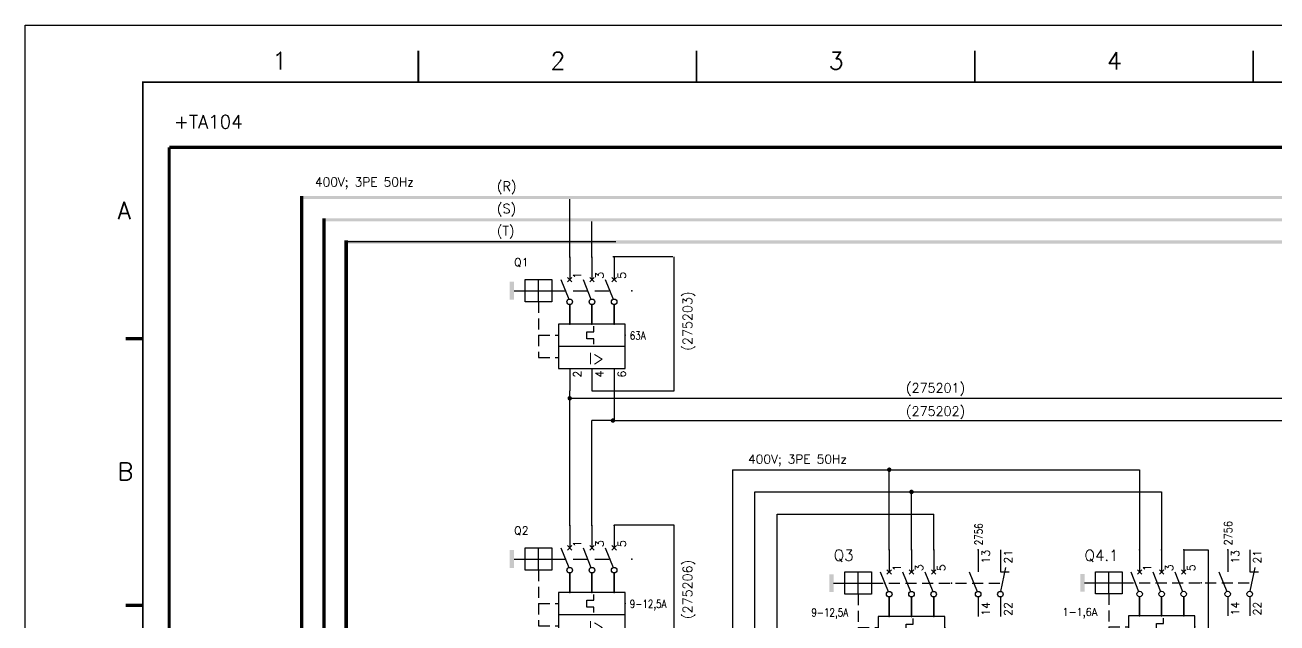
# Model space of a CAD drawing. Extents: x -25 to 1044, y -25744 to 292.
# Drawn here: x 366.4 to 585.9, y -14407.6 to -14302.8 of the extents above; entities that cross this region are included whole.
import ezdxf
from ezdxf.enums import TextEntityAlignment as Align

# ---------------------------------------------------------------- set-up
doc = ezdxf.new("R2010")
doc.units = 0
doc.header["$LTSCALE"] = 10
doc.header["$MEASUREMENT"] = 0
doc.linetypes.add('DASHDOT', pattern=[1, 0.5, -0.25, 0, -0.25])
doc.linetypes.add('HIDDEN', pattern=[0.375, 0.25, -0.125])
doc.layers.get('0').update_dxf_attribs({"linetype": 'CONTINUOUS'})
for name, color, linetype in [('1', 7, 'CONTINUOUS'), ('10', 5, 'CONTINUOUS'), ('102', 7, 'CONTINUOUS'), ('2', 7, 'CONTINUOUS'), ('DIBUJO', 7, 'CONTINUOUS'), ('NODE', 7, 'CONTINUOUS')]:
    doc.layers.add(name, color=color, linetype=linetype)
doc.styles.add('ROMANS', font='romans')
doc.styles.get("Standard").update_dxf_attribs({"font": 'simplex'})

# ---------------------------------------------------------------- blocks, each defined once
blk = doc.blocks.new('NOD', base_point=(237.5, 170))
at = {"layer": 'NODE'}
blk.add_point((237.5, 170), dxfattribs=at)
blk = doc.blocks.new('KK')
for p, q in [((170.54, 197.03), (170.54, 201.39)), ((175.54, 197.03), (175.54, 201.39)), ((180.54, 197.03), (180.54, 201.41)), ((170.54, 187.03), (170.54, 182.03)), ((175.54, 187.03), (175.54, 182.03)), ((180.54, 187.03), (180.54, 182.03))]:
    blk.add_line(p, q)
for p in [(168.04, 194.53), (183.04, 194.53)]:
    blk.add_point(p)
at = {"layer": '102'}
for p, q in [((170.54, 212.03), (170.54, 207.03)), ((175.54, 212.03), (175.54, 207.03)), ((180.54, 212.03), (180.54, 207.03)), ((168.54, 207.03), (170.31, 202.61)), ((173.54, 207.03), (175.31, 202.61)), ((178.54, 207.03), (180.31, 202.61)), ((170.54, 201.4), (170.54, 197.03)), ((175.54, 201.4), (175.54, 197.03)), ((180.54, 201.4), (180.54, 197.03)), ((183.04, 197.03), (168.04, 197.03)), ((168.04, 197.03), (168.04, 192.03)), ((174.36, 195.31), (175.96, 195.31)), ((174.36, 193.71), (174.36, 195.31)), ((175.96, 195.31), (175.96, 196.53)), ((183.04, 192.03), (183.04, 197.03)), ((168.04, 192.03), (183.04, 192.03)), ((168.04, 192.03), (168.04, 187.03)), ((175.96, 193.71), (174.36, 193.71)), ((175.96, 192.53), (175.96, 193.71)), ((183.04, 187.03), (183.04, 192.03)), ((168.04, 187.03), (183.04, 187.03))]:
    blk.add_line(p, q, dxfattribs=at)
for centre in [(170.54, 202.03), (175.54, 202.03), (180.54, 202.03)]:
    blk.add_circle(centre, 0.625, dxfattribs=at)
for p in [(169.54, 204.53), (174.54, 204.53), (179.54, 204.53), (184.54, 204.53)]:
    blk.add_point(p, dxfattribs=at)
at = {"layer": '2', "linetype": 'HIDDEN'}
for p, q in [((163.54, 202.03), (163.54, 189.53)), ((163.54, 194.53), (168.04, 194.53)), ((163.54, 189.53), (168.04, 189.53))]:
    blk.add_line(p, q, dxfattribs=at)
at = {"layer": '2'}
blk.add_trace([(158.04, 206.53), (157.04, 206.53), (158.04, 202.53), (157.04, 202.53)], dxfattribs=at)
at = {"layer": 'DIBUJO'}
for p, q in [((160.54, 202.03), (160.54, 207.03)), ((160.54, 207.03), (166.54, 207.03)), ((163.54, 202.03), (163.54, 207.03)), ((166.54, 207.03), (166.54, 202.03)), ((171.04, 207.53), (170.04, 206.53)), ((170.04, 207.53), (171.04, 206.53)), ((175.04, 207.53), (176.04, 206.53)), ((176.04, 207.53), (175.04, 206.53)), ((180.04, 207.53), (181.04, 206.53)), ((181.04, 207.53), (180.04, 206.53)), ((158.04, 204.53), (166.54, 204.53)), ((166.54, 202.03), (160.54, 202.03))]:
    blk.add_line(p, q, dxfattribs=at)
at = {"layer": '2'}
for p in [(170.54, 212.03), (175.54, 212.03), (180.54, 212.03), (170.54, 197.03), (175.54, 197.03), (180.54, 197.03)]:
    blk.add_blockref('NOD', p, dxfattribs=at)
at = {"layer": '102'}
blk.add_text('I>', height=2.52, dxfattribs=at).set_placement((176.51, 188.04), align=Align.CENTER)
at = {"layer": 'DIBUJO', "color": 1, "style": 'ROMANS'}
for s, p in [('3', (178.15, 207.2)), ('5', (183.15, 207.2)), ('1', (173.15, 207.2)), ('2', (173.15, 185.01)), ('4', (178.15, 185.01)), ('6', (183.15, 185.01))]:
    blk.add_text(s, height=1.8, rotation=90, dxfattribs=at).set_placement(p)
at = {"layer": 'DIBUJO', "color": 6, "style": 'ROMANS'}
blk.add_attdef('REFERENCIA', (158.04, 210.03), '', height=1.8, dxfattribs=at)
at = {"layer": 'DIBUJO', "color": 6, "style": 'ROMANS', "width": 0.8}
blk.add_attdef('REGULACION', (184.04, 193.53), '', height=1.8, dxfattribs=at)
blk = doc.blocks.new('newcajec')
at = {"layer": '1'}
for points in [[(47.5, 272.5, 0.3, 0.3, 0), (47.5, 277.91, 0.3, 0.3, 0)], [(95.5, 272.5, 0.3, 0.3, 0), (95.5, 277.91, 0.3, 0.3, 0)], [(143.5, 272.5, 0.3, 0.3, 0), (143.5, 277.91, 0.3, 0.3, 0)], [(191.5, 272.5, 0.3, 0.3, 0), (191.5, 277.91, 0.3, 0.3, 0)], [(-2.99, 228.23, 0.6, 0.6, 0), (-0.18, 228.23, 0.6, 0.6, 0)], [(-2.99, 182.23, 0.6, 0.6, 0), (-0.18, 182.23, 0.6, 0.6, 0)]]:
    blk.add_lwpolyline(points, format="xyseb", dxfattribs=at)
at = {"layer": '1', "const_width": 0.3}
blk.add_lwpolyline([(0, 0), (0, 272.5), (383, 272.5), (383, 0)], close=True, dxfattribs=at)
at = {"layer": '1', "style": 'ROMANS'}
for s, p in [('1', (22.29, 274.68)), ('2', (70.29, 274.68)), ('3', (118.29, 274.68)), ('4', (166.29, 274.68)), ('A', (-4.37, 248.84)), ('B', (-4.37, 203.84))]:
    blk.add_text(s, height=3, dxfattribs=at).set_placement(p)
at = {"layer": '10', "style": 'ROMANS'}
for tag, p in [('REV41', (3.5, 18.74)), ('REV43', (77.7, 18.74)), ('REV31', (3.5, 14.58)), ('REV33', (77.7, 14.58)), ('REV21', (3.5, 10.42)), ('REV23', (77.7, 10.42)), ('REV11', (3.5, 6.27)), ('REV13', (77.7, 6.27))]:
    blk.add_attdef(tag, text='', height=2.5, dxfattribs=at).set_placement(p, align=Align.MIDDLE)
for tag, p, height in [('REV42', (8, 17.49), 2.5), ('SHEETNAME1', (100.5, 15.83), 2.5), ('DESIGNCHECK', (180.74, 14.83), 2.5), ('DOCUMENTTYPE', (216.43, 16.8), 2.5), ('NOTA', (305.32, 15.8), 3), ('REV32', (8, 13.33), 2.5), ('SHEETNAME2', (100.5, 11.67), 2.5), ('OBJECT', (216.43, 12.4), 2.5), ('REV22', (8, 9.17), 2.5), ('ORDER', (305.32, 7.3), 4.5), ('SHEETNAME3', (100.5, 7.51), 2.5), ('DRAWINGCHECK', (180.53, 7.71), 2.5), ('CUSTOMER', (216.43, 8.08), 2.5), ('REV12', (8, 5.01), 2.5), ('SHEETNAME4', (100.5, 3.35), 2.5), ('DOCUMENT_ID', (305.32, 0.93), 4.4), ('USER', (180.63, 0.71), 2.5), ('DEPARTMENT', (271.93, 1.05), 2.5)]:
    blk.add_attdef(tag, p, '', height=height, dxfattribs=at)
for tag, width, p, p2 in [('REV44', 1.221199, (84.53, 17.49), (98.48, 17.49)), ('REV34', 1.221199, (84.53, 13.33), (98.48, 13.33)), ('REV24', 1.221199, (84.53, 9.17), (98.48, 9.17)), ('REV14', 1.221199, (84.53, 5.01), (98.48, 5.01)), ('CREATED2', 7.039915, (282.71, 1.05), (301.14, 1.05))]:
    blk.add_attdef(tag, text='', height=2.5, dxfattribs=dict(at, width=width)).set_placement(p, p2, align=Align.FIT)
for tag, p in [('SHEET', (382, 7.43)), ('NEXTSHEET', (382, 0.5))]:
    blk.add_attdef(tag, text='', height=2.5, dxfattribs=at).set_placement(p, align=Align.RIGHT)
blk = doc.blocks.new('IATR1A1C')
for p, q in [((0, -7.5), (0, -3.14)), ((5, -7.5), (5, -3.14)), ((10, -7.5), (10, -3.12)), ((0, -17.5), (0, -22.5)), ((5, -17.5), (5, -22.5)), ((10, -17.5), (10, -22.5))]:
    blk.add_line(p, q)
for p in [(-2.5, -10), (12.5, -10)]:
    blk.add_point(p)
at = {"layer": '102'}
for p, q in [((0, 7.5), (0, 2.5)), ((5, 7.5), (5, 2.5)), ((10, 7.5), (10, 2.5)), ((20, 7.5), (20, 2.5)), ((25, 7.5), (25, 2.5)), ((25.13, -1.89), (26.25, 3.5)), ((-2, 2.5), (-0.23, -1.92)), ((3, 2.5), (4.77, -1.92)), ((8, 2.5), (9.77, -1.92)), ((18, 2.5), (19.77, -1.92)), ((25, 2.5), (27, 2.5)), ((0, -3.12), (0, -7.5)), ((5, -3.12), (5, -7.5)), ((10, -3.12), (10, -7.5)), ((20, -3.12), (20, -7.5)), ((25, -3.12), (25, -7.5)), ((12.5, -7.5), (-2.5, -7.5)), ((-2.5, -7.5), (-2.5, -12.5)), ((5.42, -9.22), (5.42, -8)), ((12.5, -12.5), (12.5, -7.5)), ((3.82, -9.22), (5.42, -9.22)), ((3.82, -10.82), (3.82, -9.22)), ((5.42, -10.82), (3.82, -10.82)), ((5.42, -12), (5.42, -10.82)), ((-2.5, -12.5), (12.5, -12.5)), ((-2.5, -12.5), (-2.5, -17.5)), ((12.5, -17.5), (12.5, -12.5)), ((-2.5, -17.5), (12.5, -17.5))]:
    blk.add_line(p, q, dxfattribs=at)
for centre in [(0, -2.5), (5, -2.5), (10, -2.5), (20, -2.5), (25, -2.5)]:
    blk.add_circle(centre, 0.625, dxfattribs=at)
for p in [(-1, 0), (4, 0), (9, 0), (14, 0), (19, 0)]:
    blk.add_point(p, dxfattribs=at)
at = {"layer": '2', "linetype": 'HIDDEN'}
for p, q in [((-3.86, 0), (25.46, 0)), ((-7, -2.5), (-7, -15)), ((-7, -10), (-2.5, -10)), ((-7, -15), (-2.5, -15))]:
    blk.add_line(p, q, dxfattribs=at)
at = {"layer": '2'}
blk.add_trace([(-12.5, 2), (-13.5, 2), (-12.5, -2), (-13.5, -2)], dxfattribs=at)
at = {"layer": 'DIBUJO'}
for p, q in [((0.5, 3), (-0.5, 2)), ((-0.5, 3), (0.5, 2)), ((4.5, 3), (5.5, 2)), ((5.5, 3), (4.5, 2)), ((9.5, 3), (10.5, 2)), ((10.5, 3), (9.5, 2)), ((-12.5, 0), (-4, 0)), ((-10, -2.5), (-10, 2.5)), ((-10, 2.5), (-4, 2.5)), ((-7, -2.5), (-7, 2.5)), ((-4, 2.5), (-4, -2.5)), ((-4, -2.5), (-10, -2.5))]:
    blk.add_line(p, q, dxfattribs=at)
at = {"layer": '2'}
for p in [(0, 7.5), (5, 7.5), (10, 7.5), (20, 7.5), (0, -7.5), (5, -7.5), (10, -7.5)]:
    blk.add_blockref('NOD', p, dxfattribs=at)
at = {"layer": '102'}
blk.add_text('I>', height=2.52, dxfattribs=at).set_placement((5.97, -16.49), align=Align.CENTER)
at = {"layer": 'DIBUJO', "color": 1, "style": 'ROMANS'}
for s, p in [('13', (22.61, 4.39)), ('21', (27.61, 4.39)), ('1', (2.61, 2.68)), ('3', (7.61, 2.68)), ('5', (12.61, 2.68)), ('14', (22.61, -7.37)), ('22', (27.61, -7.37)), ('2', (2.61, -19.52)), ('4', (7.61, -19.52)), ('6', (12.61, -19.52))]:
    blk.add_text(s, height=1.8, rotation=90, dxfattribs=at).set_placement(p)
at = {"layer": 'DIBUJO', "color": 6, "style": 'ROMANS', "width": 0.8}
for p in [(21, 8.5), (26, 8.5)]:
    blk.add_attdef('PAGCAUXABIERTO1', p, '', height=1.8, rotation=90, dxfattribs=at)
at = {"layer": 'DIBUJO', "color": 6, "style": 'ROMANS'}
blk.add_attdef('REFERENCIA', (-12.5, 5.5), '', height=1.8, dxfattribs=at)
at = {"layer": 'DIBUJO', "color": 6, "style": 'ROMANS', "width": 0.8}
blk.add_attdef('REGULACION', (13.5, -11), '', height=1.8, dxfattribs=at)

msp = doc.modelspace()

# ---------------------------------------------------------------- linework, layer by layer
at = {"layer": '2'}
for p, q in [((461.87, -14343.52), (461.87, -14333.31)), ((465.77, -14343.52), (465.77, -14337.21)), ((461.65, -14368.24), (601.96, -14368.24)), ((461.87, -14390.57), (461.87, -14368.24)), ((465.77, -14390.57), (465.77, -14372.14)), ((469.65, -14372.14), (465.77, -14372.14)), ((469.45, -14372.14), (605.86, -14372.14)), ((490.44, -14380.76), (490.44, -14436.74)), ((517.9, -14380.76), (561.81, -14380.76)), ((517.9, -14394.79), (517.9, -14380.76)), ((561.81, -14380.76), (561.81, -14394.83)), ((494.33, -14440.64), (494.33, -14384.66)), ((521.8, -14394.79), (521.8, -14384.46)), ((521.8, -14384.66), (565.67, -14384.66)), ((565.67, -14384.66), (565.67, -14394.83)), ((498.23, -14444.54), (498.23, -14388.56)), ((525.7, -14394.79), (525.7, -14388.56))]:
    msp.add_line(p, q, dxfattribs=at)
at = {"layer": '2', "color": 7}
for p, q in [((469.95, -14340.8), (423.04, -14340.8)), ((479.95, -14343.43), (469.45, -14343.43)), ((480.17, -14366.92), (480.17, -14343.43)), ((461.87, -14368.24), (461.87, -14366.92)), ((465.77, -14366.92), (480.17, -14366.92)), ((469.67, -14366.92), (469.67, -14372.14)), ((490.44, -14380.76), (517.9, -14380.76)), ((494.33, -14384.66), (521.8, -14384.66)), ((498.23, -14388.56), (525.7, -14388.56)), ((480.17, -14390.48), (469.67, -14390.48)), ((480.17, -14413.97), (480.17, -14390.48)), ((569.53, -14394.83), (573.85, -14394.83)), ((573.85, -14394.83), (573.85, -14417.99))]:
    msp.add_line(p, q, dxfattribs=at)
at = {"layer": '2', "color": 7, "linetype": 'HIDDEN'}
for p, q in [((458.75, -14349.37), (468.89, -14349.37)), ((458.75, -14396.42), (468.89, -14396.42))]:
    msp.add_line(p, q, dxfattribs=at)
at = {"layer": '2', "color": 3, "linetype": 'DASHDOT'}
for points, const_width in [([(391.65, -14324.23), (768.41, -14324.23), (768.41, -14565.39)], 0.601), ([(588.93, -14533.03), (391.65, -14533.03), (391.65, -14324.23)], 0.546)]:
    msp.add_lwpolyline(points, dxfattribs=dict(at, const_width=const_width))
at = {"layer": '2', "color": 7}
for points in [[(414.88, -14332.76, 0.624, 0.624, 0), (414.88, -14397.57, 0.624, 0.624, 0)], [(418.78, -14336.66, 0.624, 0.624, 0), (418.78, -14397.56, 0.624, 0.624, 0)], [(422.68, -14340.56, 0.624, 0.624, 0), (422.68, -14397.57, 0.624, 0.624, 0)], [(414.88, -14396.11, 0.624, 0.624, 0), (414.88, -14435.69, 0.624, 0.624, 0)], [(418.78, -14396.11, 0.624, 0.624, 0), (418.78, -14435.69, 0.624, 0.624, 0)], [(422.68, -14396.11, 0.624, 0.624, 0), (422.68, -14435.69, 0.624, 0.624, 0)]]:
    msp.add_lwpolyline(points, format="xyseb", dxfattribs=at)
at = {"layer": '2', "color": 7, "const_width": 0.39}
for points in [[(461.68, -14368.24, 1), (462.07, -14368.24, 1)], [(469.26, -14372.14, 1), (469.65, -14372.14, 1)], [(517.71, -14380.76, 1), (518.1, -14380.76, 1)], [(521.61, -14384.66, 1), (522, -14384.66, 1)]]:
    msp.add_lwpolyline(points, format="xyb", close=True, dxfattribs=at)
at = {"layer": '2'}
for points in [[(415.05, -14332.76), (415.05, -14333.31), (651.94, -14332.76), (651.94, -14333.31)], [(418.96, -14336.66), (418.96, -14337.21), (651.94, -14336.66), (651.94, -14337.21)], [(422.87, -14340.56), (422.87, -14341.11), (651.96, -14340.56), (651.96, -14341.11)]]:
    msp.add_trace(points, dxfattribs=at)
at = {"layer": 'DIBUJO'}
msp.add_lwpolyline([(366.36, -14302.79), (786.36, -14302.79), (786.36, -14599.79), (366.36, -14599.79), (366.36, -14302.79)], dxfattribs=at)

# ---------------------------------------------------------------- block references
at = {"layer": '2', "color": 7, "xscale": 1.016513761467889, "yscale": 1.016513761467889, "zscale": 1.016513761467889}
msp.add_blockref('newcajec', (387.04, -14589.79), dxfattribs=at)
at = {"layer": '2', "color": 7, "xscale": 0.7798923563961865, "yscale": 0.7798923563961865, "zscale": 0.7798923563961865}
for p, values in [((328.87, -14508.88), {'REFERENCIA': 'Q1', 'REGULACION': '63A'}), ((328.87, -14555.93), {'REFERENCIA': 'Q2', 'REGULACION': '9-12,5A'})]:
    msp.add_blockref('KK', p, dxfattribs=at).add_auto_attribs(values)
at = {"layer": '2', "color": 7}
ref = msp.add_blockref('IATR1A1C', (561.81, -14400.62), dxfattribs=dict(at, xscale=0.7721706498972143, yscale=0.7721706498972143, zscale=0.7721706498972143))
ref.add_attrib('REFERENCIA', 'Q4.1', (552.15, -14396.76), dxfattribs={"layer": 'DIBUJO', "color": 6, "height": 1.93, "style": 'ROMANS'})
ref.add_attrib('REGULACION', '1-1,6A', (548.29, -14406.41), dxfattribs={"layer": 'DIBUJO', "color": 6, "height": 1.39, "style": 'ROMANS', "width": 0.9})
ref.add_attrib('PAGCAUXABIERTO1', '2756', (578.02, -14394.05), dxfattribs={"layer": 'DIBUJO', "color": 6, "height": 1.39, "rotation": 90, "style": 'ROMANS', "width": 0.9})
ref = msp.add_blockref('IATR1A1C', (517.9, -14400.64), dxfattribs=dict(at, xscale=0.7798923563961794, yscale=0.7798923563961794, zscale=0.7798923563961794))
ref.add_attrib('REFERENCIA', 'Q3', (508.15, -14396.74), dxfattribs={"layer": 'DIBUJO', "color": 6, "height": 1.95, "style": 'ROMANS'})
ref.add_attrib('REGULACION', '9-12,5A', (504.25, -14406.49), dxfattribs={"layer": 'DIBUJO', "color": 6, "height": 1.404, "style": 'ROMANS', "width": 0.8})
ref.add_attrib('PAGCAUXABIERTO1', '2756', (534.28, -14394.01), dxfattribs={"layer": 'DIBUJO', "color": 6, "height": 1.404, "rotation": 90, "style": 'ROMANS', "width": 0.8})

# ---------------------------------------------------------------- texts
at = {"layer": '2', "color": 6}
for s, height, p in [('+TA104', 2.34, (392.47, -14320.91)), ('(R)', 1.638, (449.11, -14331.89)), ('(S)', 1.638, (449.11, -14335.79)), ('(T)', 1.638, (449.11, -14339.69)), ('(275201)', 1.638, (520.83, -14367.25)), ('(275202)', 1.638, (520.83, -14371.31))]:
    msp.add_text(s, height=height, dxfattribs=at).set_placement(p)
at = {"layer": '2', "color": 7}
for p in [(417.21, -14331.09), (493.16, -14379.69)]:
    msp.add_text('400V; 3PE 50Hz', height=1.5598, dxfattribs=at).set_placement(p)
at = {"layer": '2', "color": 6}
for s, p in [('(275203)', (483.35, -14359.9)), ('(275206)', (483.35, -14406.95))]:
    msp.add_text(s, height=1.638, rotation=90, dxfattribs=at).set_placement(p)

doc.saveas('drawing.dxf')
